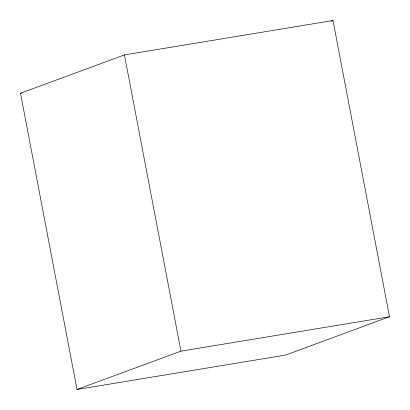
<?xml version="1.0" encoding="UTF-8"?>
<svg xmlns="http://www.w3.org/2000/svg" width="410" height="410" viewBox="0 0 410 410"><rect width="100%" height="100%" fill="white"/><g stroke="black" fill="none" stroke-linecap="round" stroke-linejoin="round"><path stroke-width="0.61" d="M20.5 93.26L124.44 54.919L332.992 20.52L389.5 316.74L285.56 355.08L77.008 389.479L20.5 93.26L21.766 93.049M331.188 21.187L332.992 20.52M77.008 389.479L180.943 351.144L389.5 316.74M124.44 54.919L180.943 351.144"/></g></svg>
